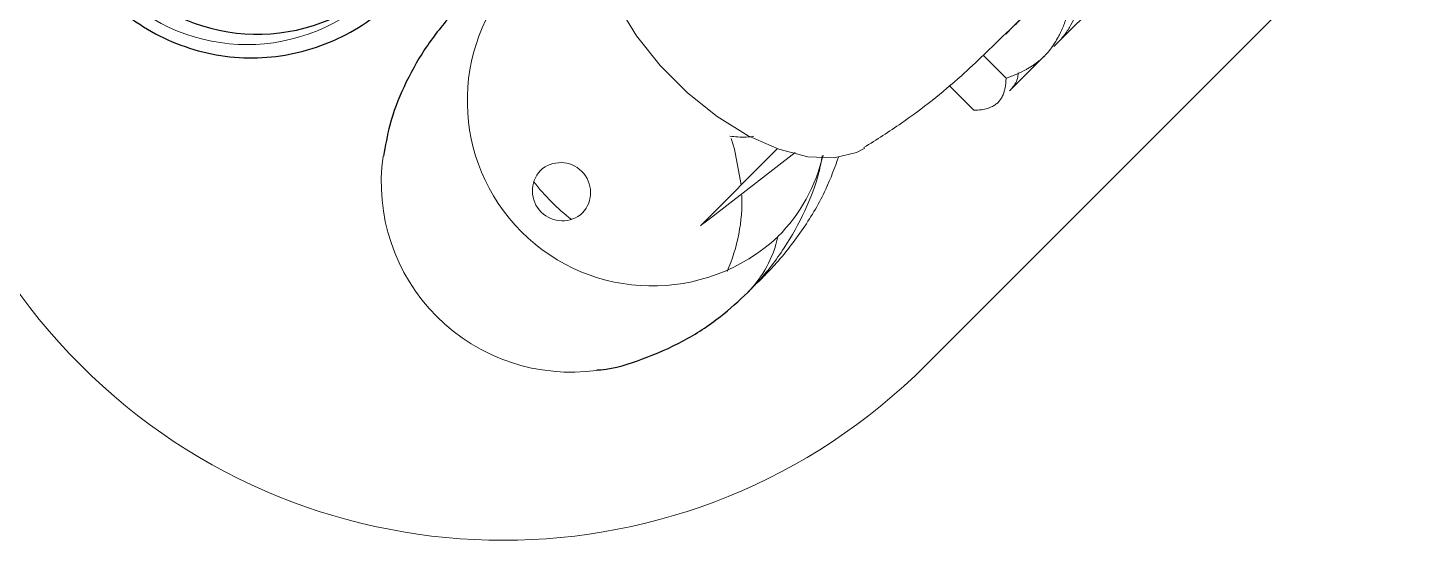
# Model space of a CAD drawing. Header units: millimetres. Extents: x -635 to 515, y -448 to 489.
# Drawn here: x -582.3 to -517.4, y 150.5 to 174.5 of the extents above; entities that cross this region are included whole.
import ezdxf

# ---------------------------------------------------------------- set-up
doc = ezdxf.new("R2010")
doc.units = ezdxf.units.MM

msp = doc.modelspace()

# ---------------------------------------------------------------- linework, layer by layer
at = {"color": 144, "linetype": 'Continuous', "lineweight": 18}
for p, q in [((-540.196, 158.703), (-490.699, 208.201)), ((-531.676, 176.135), (-534.216, 173.595)), ((-534.668, 173.142), (-536.291, 171.52)), ((-537.953, 170.615), (-539.118, 171.78)), ((-547.166, 168.818), (-550.765, 165.218)), ((-550.288, 165.575), (-546.319, 168.643)), ((-548.078, 162.574), (-547.823, 162.816))]:
    msp.add_line(p, q, dxfattribs=at)
at = {"color": 7, "linetype": 'Continuous', "lineweight": 25}
msp.add_line((-536.449, 172.119), (-537.529, 173.199), dxfattribs=at)
at = {"color": 144, "linetype": 'Continuous', "lineweight": 18, "flags": 128}
for points in [[(-543.066, 168.851), (-543.46, 168.642), (-544.503, 168.391), (-545.731, 168.441), (-547.093, 168.792), (-548.528, 169.427), (-549.973, 170.319), (-551.366, 171.429), (-552.645, 172.708), (-553.755, 174.101), (-554.647, 175.546), (-555.282, 176.981), (-555.633, 178.343), (-555.683, 179.571), (-555.432, 180.614), (-555.224, 181.007)], [(-549.328, 169.3), (-549.163, 168.791), (-548.851, 167.132)], [(-548.537, 162.102), (-548.541, 162.098), (-548.606, 162.034)]]:
    msp.add_lwpolyline(points, dxfattribs=at)
at = {"color": 144, "linetype": 'Continuous', "lineweight": 18}
for centre, radius, start, end in [((-559.995, 178.502), 28, 135, 315), ((-571.993, 182.345), 8.654, 135.03039, 314.96961), ((-562.54, 200.14), 36.799, 315.14259, 327.30875), ((-553.015, 171.059), 8.661, 137.19861, 312.80139), ((-556.83, 167.244), 8.877, 172.01425, 277.93947), ((-557.306, 166.768), 1.401, 317.28245, 132.71755), ((-552.761, 170.314), 7.947, 315.10847, 346.9198), ((-557.227, 166.847), 1.401, 137.28245, 312.71755), ((-551.142, 172.932), 9.331, 217.25143, 232.74857), ((-557.005, 166.375), 8.187, 336.20318, 1.94734), ((-552.489, 165.919), 5.494, 315.99769, 347.23161)]:
    msp.add_arc(centre, radius, start, end, dxfattribs=at)
at = {"color": 7, "linetype": 'Continuous', "lineweight": 25}
msp.add_arc((-571.509, 182.829), 8.654, 137.29713, 312.70287, dxfattribs=at)
for points, knots in [([(-578.472, 189.302), (-578.574, 189.197), (-579.078, 188.677), (-579.866, 187.629), (-580.652, 186.074), (-581.141, 184.402), (-581.32, 182.673), (-581.184, 180.943), (-580.738, 179.269), (-579.997, 177.705), (-578.987, 176.302), (-577.74, 175.104), (-576.297, 174.151), (-574.704, 173.475), (-573.012, 173.097), (-571.278, 173.031), (-569.556, 173.279), (-567.91, 173.839), (-566.357, 174.681), (-565.481, 175.467), (-565.037, 175.867)], [0, 0, 0, 0, 0.014787, 0.073259, 0.13169, 0.189932, 0.247939, 0.305697, 0.36322, 0.420557, 0.477779, 0.534975, 0.592234, 0.649615, 0.707186, 0.764987, 0.823031, 0.881296, 0.939733, 1, 1, 1, 1]), ([(-536.468, 174.206), (-536.3, 174.364), (-535.278, 175.322), (-533.649, 177.294), (-532.074, 179.319), (-531.369, 180.505), (-531.247, 180.709)], [0, 0, 0, 0, 0.082472, 0.501195, 0.91384, 1, 1, 1, 1]), ([(-561.976, 175.533), (-562.126, 175.379), (-562.75, 174.736), (-563.707, 173.497), (-564.67, 171.76), (-565.321, 170.078), (-565.515, 168.957), (-565.599, 168.469)], [0, 0, 0, 0, 0.080016, 0.332714, 0.57919, 0.816943, 1, 1, 1, 1]), ([(-555.616, 158.466), (-555.554, 158.47), (-554.812, 158.526), (-553.436, 158.96), (-551.545, 159.776), (-549.89, 160.848), (-548.96, 161.71), (-548.541, 162.098)], [0, 0, 0, 0, 0.022913, 0.27325, 0.529948, 0.788133, 1, 1, 1, 1])]:
    msp.add_open_spline(points, degree=3, knots=knots, dxfattribs=at)
at = {"color": 144, "linetype": 'Continuous', "lineweight": 18}
for points, knots in [([(-534.035, 173.776), (-533.995, 173.817), (-533.915, 173.899), (-533.802, 174.031), (-533.678, 174.19), (-533.545, 174.383), (-533.369, 174.678), (-533.177, 175.071), (-533.061, 175.399), (-533.001, 175.568)], [0, 0, 0, 0, 0.082565, 0.165243, 0.248633, 0.373131, 0.500238, 0.742178, 1, 1, 1, 1]), ([(-533.623, 174.946), (-533.653, 174.858), (-533.713, 174.685), (-533.813, 174.437), (-533.92, 174.204), (-534.052, 173.95), (-534.217, 173.681), (-534.423, 173.401), (-534.58, 173.235), (-534.657, 173.153)], [0, 0, 0, 0, 0.133761, 0.261812, 0.384404, 0.501827, 0.672605, 0.838188, 1, 1, 1, 1]), ([(-543.105, 168.874), (-542.515, 169.246), (-540.923, 170.252), (-538.686, 172.034), (-537.15, 173.539), (-536.468, 174.206)], [0, 0, 0, 0, 0.246516, 0.665676, 1, 1, 1, 1]), ([(-534.657, 173.153), (-534.698, 173.114), (-534.779, 173.035), (-534.909, 172.924), (-535.045, 172.817), (-535.188, 172.716), (-535.338, 172.619), (-535.585, 172.476), (-535.952, 172.297), (-536.279, 172.18), (-536.449, 172.119)], [0, 0, 0, 0, 0.080967, 0.162729, 0.245478, 0.329397, 0.414665, 0.50145, 0.739796, 1, 1, 1, 1]), ([(-536.449, 172.119), (-536.452, 172.059), (-536.457, 171.941), (-536.476, 171.776), (-536.503, 171.623), (-536.545, 171.459), (-536.608, 171.291), (-536.701, 171.124), (-536.782, 171.033), (-536.822, 170.988)], [0, 0, 0, 0, 0.133217, 0.260764, 0.382893, 0.499887, 0.671365, 0.83759, 1, 1, 1, 1]), ([(-536.2, 171.611), (-536.084, 171.758), (-535.92, 171.965), (-535.89, 172.273), (-535.882, 172.363)], [0, 0, 0, 0, 0.708185, 1, 1, 1, 1]), ([(-536.822, 170.988), (-536.844, 170.968), (-536.888, 170.926), (-536.961, 170.872), (-537.04, 170.822), (-537.126, 170.778), (-537.217, 170.739), (-537.373, 170.687), (-537.612, 170.635), (-537.836, 170.622), (-537.953, 170.615)], [0, 0, 0, 0, 0.080754, 0.162299, 0.244824, 0.328512, 0.413539, 0.500072, 0.739045, 1, 1, 1, 1]), ([(-549.384, 169.405), (-549.136, 169.378), (-548.78, 169.339), (-548.375, 169.387), (-548.253, 169.401)], [0, 0, 0, 0, 0.697017, 1, 1, 1, 1]), ([(-548.541, 162.098), (-548.391, 162.253), (-547.767, 162.896), (-546.808, 164.134), (-545.853, 165.873), (-545.264, 167.334), (-545.102, 168.224), (-545.055, 168.483)], [0, 0, 0, 0, 0.087515, 0.363894, 0.6334684, 0.8935019, 1, 1, 1, 1]), ([(-547.816, 162.823), (-547.64, 163.005), (-546.956, 163.71), (-545.92, 165.052), (-544.901, 166.768), (-544.471, 167.94), (-544.282, 168.455)], [0, 0, 0, 0, 0.112788, 0.436455, 0.752346, 1, 1, 1, 1]), ([(-548.165, 162.493), (-548.143, 162.511), (-548.019, 162.612), (-547.907, 162.728), (-547.816, 162.823)], [0, 0, 0, 0, 0.180864, 1, 1, 1, 1])]:
    msp.add_open_spline(points, degree=3, knots=knots, dxfattribs=at)
msp.add_open_spline([(-550.765, 165.218), (-550.62, 165.323), (-550.461, 165.442), (-550.288, 165.575)], degree=3, dxfattribs=at)

doc.saveas('drawing.dxf')
